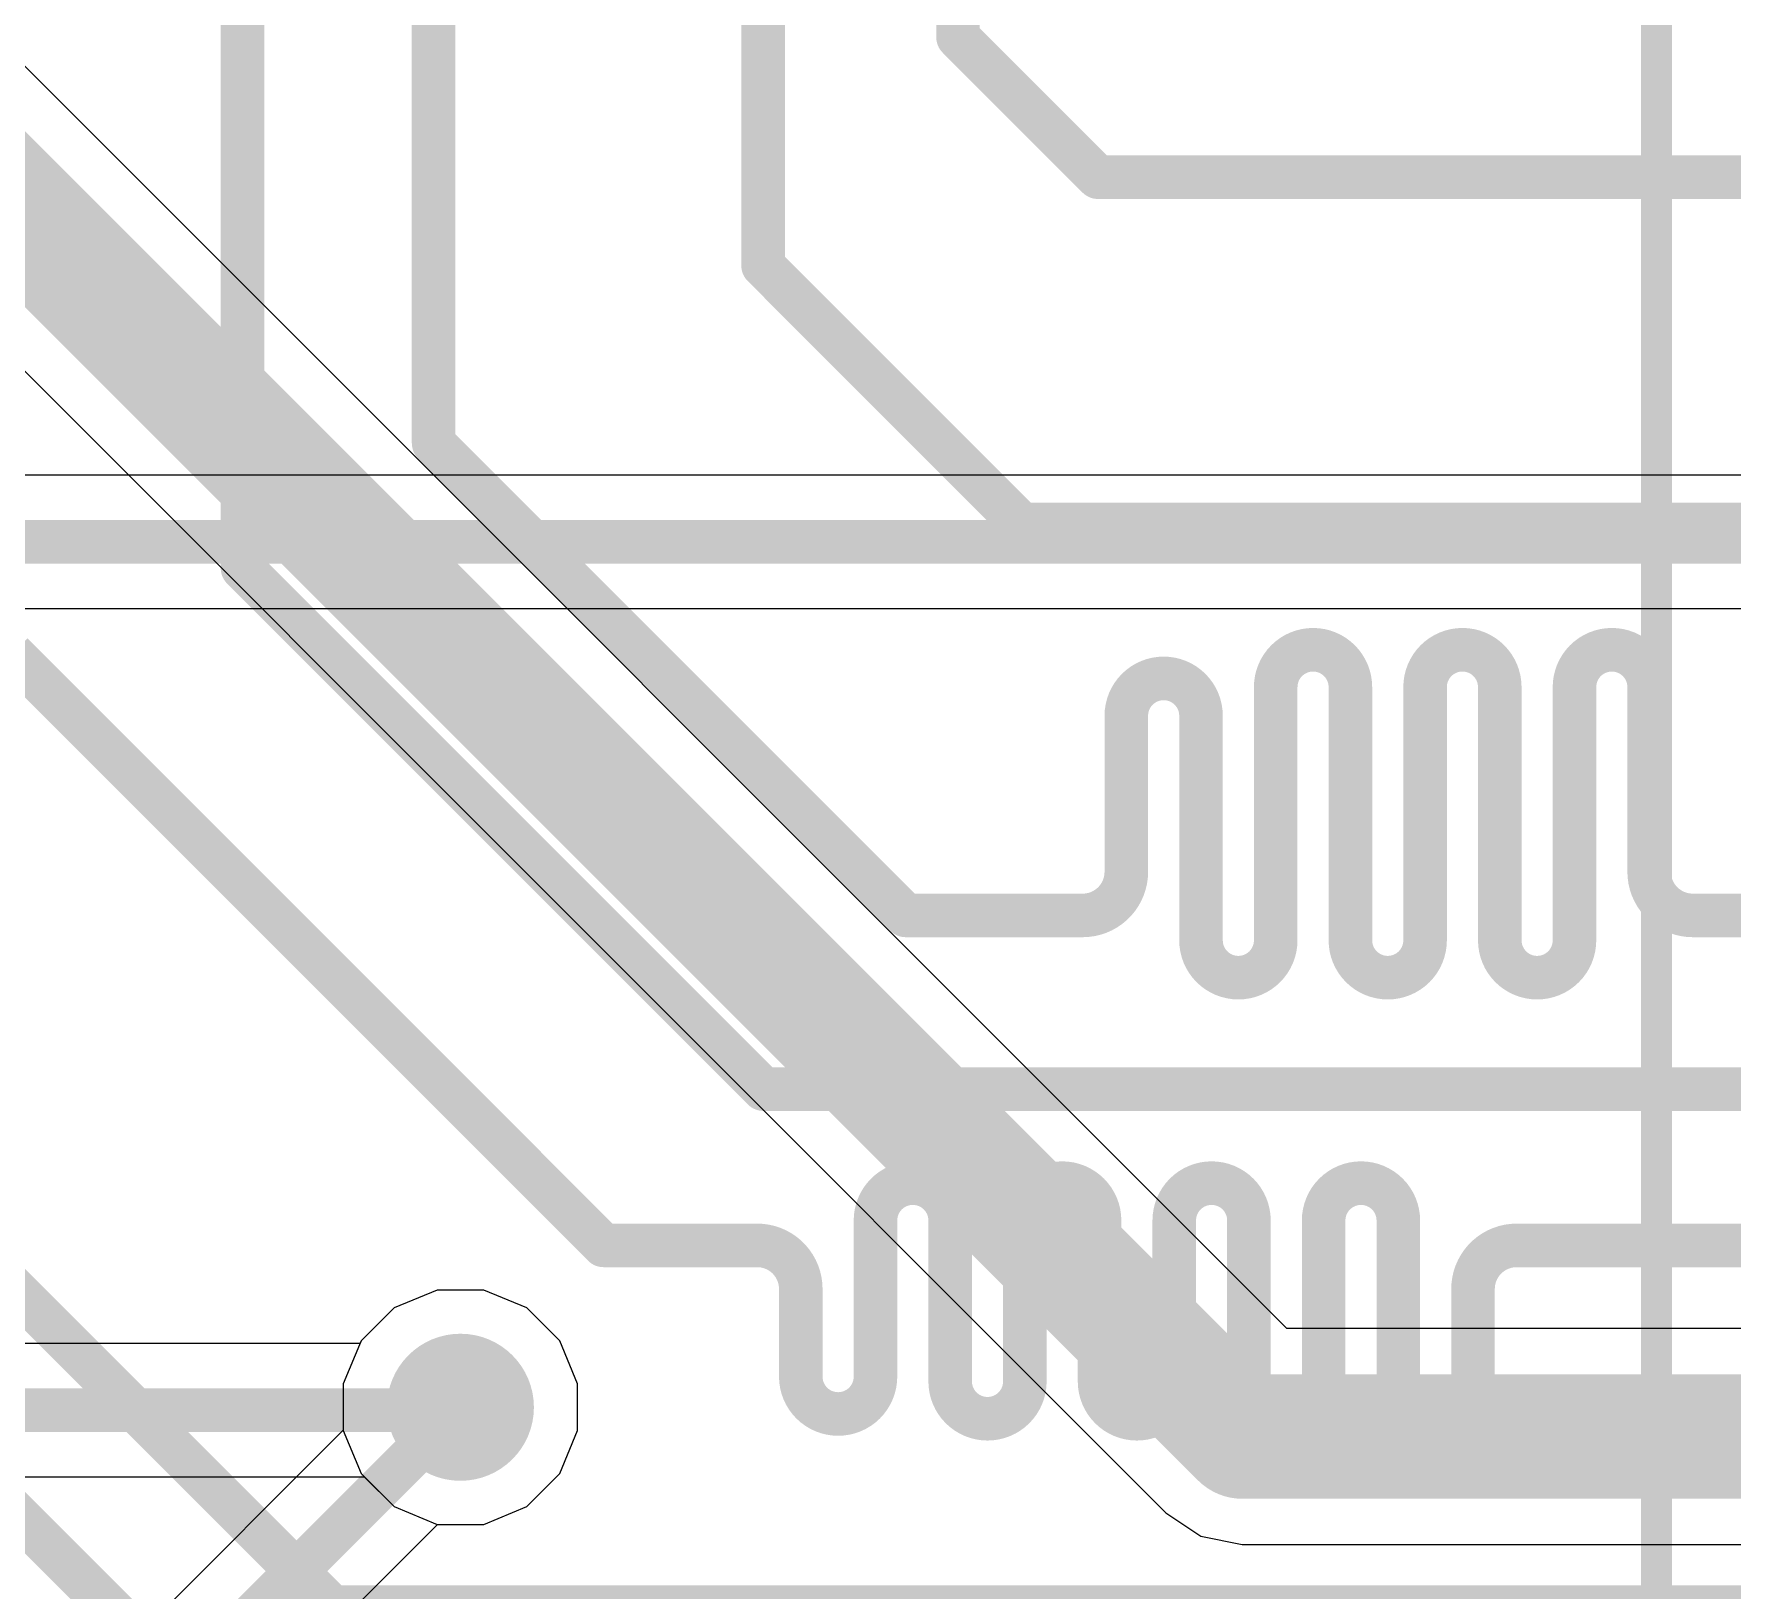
# Model space of a CAD drawing. Header units: inches. Extents: x -3 to 128, y -12 to 41.
# Drawn here: x 74.46 to 81.39, y 21.21 to 27.56 of the extents above; entities that cross this region are included whole.
import ezdxf

# ---------------------------------------------------------------- set-up
doc = ezdxf.new("R2010")
doc.units = ezdxf.units.IN
for name, color, linetype in [('Bottom Layer', 5, 'Continuous'), ('Layer 1', 16, 'Continuous'), ('Layer 2', 76, 'Continuous'), ('Top Layer', 1, 'Continuous'), ('Top Overlay', 2, 'Continuous'), ('Via Holes', 16, 'Continuous')]:
    doc.layers.add(name, color=color, linetype=linetype)

msp = doc.modelspace()

# ---------------------------------------------------------------- hatches: boundary and pattern name
at = {"layer": 'Bottom Layer'}
h = msp.add_hatch(color=5, dxfattribs=at)
edge = h.paths.add_edge_path()
edge.add_arc((76.1993, 21.9575), 0.3, 0, 360)
at = {"layer": 'Layer 1'}
h = msp.add_hatch(color=16, dxfattribs=at)
edge = h.paths.add_edge_path()
edge.add_arc((76.1993, 21.9575), 0.3, 0, 360)
at = {"layer": 'Layer 2'}
h = msp.add_hatch(color=76, dxfattribs=at)
edge = h.paths.add_edge_path()
edge.add_arc((76.1993, 21.9575), 0.3, 0, 360)
at = {"layer": 'Top Layer'}
h = msp.add_hatch(color=1, dxfattribs=at)
edge = h.paths.add_edge_path()
edge.add_arc((76.1993, 21.9575), 0.3, 0, 360)
at = {"layer": 'Via Holes'}
h = msp.add_hatch(color=7, dxfattribs=at)
edge = h.paths.add_edge_path()
edge.add_arc((76.1993, 21.9575), 0.15, 0, 360)

# ---------------------------------------------------------------- linework, layer by layer
at = {"layer": 'Bottom Layer'}
for p, q in [((79.5718, 22.2785), (73.1219, 28.7283)), ((72.6282, 27.9768), (79.0781, 21.5269)), ((76.1043, 22.4353), (75.9286, 22.3626)), ((76.2943, 22.4353), (76.1043, 22.4353)), ((76.4699, 22.3626), (76.2943, 22.4353)), ((75.9286, 22.3626), (75.7942, 22.2282)), ((76.6044, 22.2282), (76.4699, 22.3626)), ((81.752, 22.2785), (79.5718, 22.2785)), ((75.7942, 22.2282), (75.7215, 22.0526)), ((76.6771, 22.0526), (76.6044, 22.2282)), ((75.7215, 22.0526), (75.7215, 21.8643)), ((76.6771, 21.8625), (76.6771, 22.0526)), ((75.7215, 21.8643), (74.356, 20.4988)), ((76.6044, 21.6869), (76.6771, 21.8625)), ((76.4699, 21.5525), (76.6044, 21.6869)), ((76.2943, 21.4797), (76.4699, 21.5525)), ((79.0781, 21.5269), (79.2209, 21.4315)), ((74.8202, 20.1939), (76.1061, 21.4797)), ((76.1061, 21.4797), (76.2943, 21.4797)), ((79.2209, 21.4315), (79.3894, 21.398)), ((79.3894, 21.398), (79.3894, 21.398)), ((79.3894, 21.398), (81.752, 21.398))]:
    msp.add_line(p, q, dxfattribs=at)
for points in [[(72.8106, 28.417, 0.508, 0.508, 0), (79.3894, 21.8382, 0.508, 0.508, 0)], [(74.5483, 20.3065, 0.1778, 0.1778, 0), (76.1993, 21.9575, 0.1778, 0.1778, 0)], [(79.3894, 21.8382, 0.508, 0.508, 0), (81.9377, 21.8382, 0.508, 0.508, 0)]]:
    msp.add_lwpolyline(points, format="xyseb", dxfattribs=at)
for points in [[(76.1548, 21.9575, 0.0889, 0.0889, 1), (76.2437, 21.9575, 0.0889, 0.0889, 1)], [(79.2624, 21.8382, 0.254, 0.254, 1), (79.5164, 21.8382, 0.254, 0.254, 1)], [(79.2624, 21.8382, 0.254, 0.254, 1), (79.5164, 21.8382, 0.254, 0.254, 1)]]:
    msp.add_lwpolyline(points, format="xyseb", close=True, dxfattribs=at)
at = {"layer": 'Layer 1'}
for points in [[(78.23, 27.5468, 0.1778, 0.1778, 0), (78.23, 29.5186, 0.1778, 0.1778, 0)], [(75.3103, 25.3808, 0.1778, 0.1778, 0), (75.3103, 28.6077, 0.1778, 0.1778, 0)], [(77.4345, 26.6151, 0.1778, 0.1778, 0), (77.4345, 28.6077, 0.1778, 0.1778, 0)], [(76.09, 25.8907, 0.1778, 0.1778, 0), (76.09, 28.1043, 0.1778, 0.1778, 0)], [(78.23, 27.5468, 0.1778, 0.1778, 0), (78.744, 27.0328, 0.1778, 0.1778, 0)], [(78.744, 27.0328, 0.1778, 0.1778, 0), (78.8011, 26.9758, 0.1778, 0.1778, 0)], [(78.8011, 26.9758, 0.1778, 0.1778, 0), (82.7803, 26.9758, 0.1778, 0.1778, 0)], [(77.4345, 26.6151, 0.1778, 0.1778, 0), (78.4906, 25.5591, 0.1778, 0.1778, 0)], [(69.8308, 26.079, 0.1778, 0.1778, 0), (75.5271, 20.3827, 0.1778, 0.1778, 0)], [(70.7302, 26.0889, 0.1778, 0.1778, 0), (75.6767, 21.1424, 0.1778, 0.1778, 0)], [(76.09, 25.8907, 0.1778, 0.1778, 0), (78.0165, 23.9641, 0.1778, 0.1778, 0)], [(78.4906, 25.5591, 0.1778, 0.1778, 0), (81.8124, 25.5591, 0.1778, 0.1778, 0)], [(75.3103, 25.3808, 0.1778, 0.1778, 0), (77.4356, 23.2554, 0.1778, 0.1778, 0)], [(74.37, 25.0314, 0.1778, 0.1778, 0), (76.7835, 22.6179, 0.1778, 0.1778, 0)], [(79.5263, 24.8955, 0.1778, 0.1778, -1), (79.8311, 24.8955, 0.1778, 0.1778, 0)], [(80.1359, 24.8955, 0.1778, 0.1778, -1), (80.4407, 24.8955, 0.1778, 0.1778, 0)], [(80.7455, 24.8955, 0.1778, 0.1778, -1), (81.0503, 24.8955, 0.1778, 0.1778, 0)], [(78.9167, 24.7787, 0.1778, 0.1778, -1), (79.2215, 24.7787, 0.1778, 0.1778, 0)], [(79.5263, 23.8625, 0.1778, 0.1778, 0), (79.5263, 24.8955, 0.1778, 0.1778, 0)], [(79.8311, 23.8625, 0.1778, 0.1778, 0), (79.8311, 24.8955, 0.1778, 0.1778, 0)], [(80.1359, 23.8625, 0.1778, 0.1778, 0), (80.1359, 24.8955, 0.1778, 0.1778, 0)], [(80.4407, 23.8625, 0.1778, 0.1778, 0), (80.4407, 24.8955, 0.1778, 0.1778, 0)], [(80.7455, 23.8625, 0.1778, 0.1778, 0), (80.7455, 24.8955, 0.1778, 0.1778, 0)], [(81.0503, 24.1419, 0.1778, 0.1778, 0), (81.0503, 24.8955, 0.1778, 0.1778, 0)], [(78.9167, 24.1419, 0.1778, 0.1778, 0), (78.9167, 24.7787, 0.1778, 0.1778, 0)], [(79.2215, 23.8625, 0.1778, 0.1778, 0), (79.2215, 24.7787, 0.1778, 0.1778, 0)], [(78.9167, 24.1419, 0.1778, 0.1778, -0.414214), (78.7389, 23.9641, 0.1778, 0.1778, 0)], [(81.2281, 23.9641, 0.1778, 0.1778, -0.414214), (81.0503, 24.1419, 0.1778, 0.1778, 0)], [(78.0165, 23.9641, 0.1778, 0.1778, 0), (78.3128, 23.9641, 0.1778, 0.1778, 0)], [(78.3128, 23.9641, 0.1778, 0.1778, 0), (78.7389, 23.9641, 0.1778, 0.1778, 0)], [(81.2281, 23.9641, 0.1778, 0.1778, 0), (81.6218, 23.9641, 0.1778, 0.1778, 0)], [(79.5263, 23.8625, 0.1778, 0.1778, -1), (79.2215, 23.8625, 0.1778, 0.1778, 0)], [(80.1359, 23.8625, 0.1778, 0.1778, -1), (79.8311, 23.8625, 0.1778, 0.1778, 0)], [(80.7455, 23.8625, 0.1778, 0.1778, -1), (80.4407, 23.8625, 0.1778, 0.1778, 0)], [(77.4356, 23.2554, 0.1778, 0.1778, 0), (81.6218, 23.2554, 0.1778, 0.1778, 0)], [(77.8931, 22.7195, 0.1778, 0.1778, -1), (78.1979, 22.7195, 0.1778, 0.1778, 0)], [(78.5027, 22.7195, 0.1778, 0.1778, -1), (78.8075, 22.7195, 0.1778, 0.1778, 0)], [(79.1123, 22.7195, 0.1778, 0.1778, -1), (79.4171, 22.7195, 0.1778, 0.1778, 0)], [(79.7219, 22.7195, 0.1778, 0.1778, -1), (80.0267, 22.7195, 0.1778, 0.1778, 0)], [(77.8931, 22.0825, 0.1778, 0.1778, 0), (77.8931, 22.7195, 0.1778, 0.1778, 0)], [(78.1979, 22.063, 0.1778, 0.1778, 0), (78.1979, 22.7195, 0.1778, 0.1778, 0)], [(78.5027, 22.063, 0.1778, 0.1778, 0), (78.5027, 22.7195, 0.1778, 0.1778, 0)], [(78.8075, 22.063, 0.1778, 0.1778, 0), (78.8075, 22.7195, 0.1778, 0.1778, 0)], [(79.1123, 22.063, 0.1778, 0.1778, 0), (79.1123, 22.7195, 0.1778, 0.1778, 0)], [(79.4171, 22.063, 0.1778, 0.1778, 0), (79.4171, 22.7195, 0.1778, 0.1778, 0)], [(79.7219, 22.063, 0.1778, 0.1778, 0), (79.7219, 22.7195, 0.1778, 0.1778, 0)], [(80.0267, 22.063, 0.1778, 0.1778, 0), (80.0267, 22.7195, 0.1778, 0.1778, 0)], [(76.7835, 22.6179, 0.1778, 0.1778, 0), (76.9937, 22.6179, 0.1778, 0.1778, 0)], [(76.9937, 22.6179, 0.1778, 0.1778, 0), (77.4105, 22.6179, 0.1778, 0.1778, 0)], [(77.4105, 22.6179, 0.1778, 0.1778, -0.414214), (77.5883, 22.4401, 0.1778, 0.1778, 0)], [(80.3315, 22.4401, 0.1778, 0.1778, -0.414214), (80.5093, 22.6179, 0.1778, 0.1778, 0)], [(80.5093, 22.6179, 0.1778, 0.1778, 0), (80.5982, 22.6179, 0.1778, 0.1778, 0)], [(80.5982, 22.6179, 0.1778, 0.1778, 0), (96.7733, 22.6179, 0.1778, 0.1778, 0)], [(77.5883, 22.0825, 0.1778, 0.1778, 0), (77.5883, 22.4401, 0.1778, 0.1778, 0)], [(80.3315, 22.063, 0.1778, 0.1778, 0), (80.3315, 22.4401, 0.1778, 0.1778, 0)], [(77.8931, 22.0825, 0.1778, 0.1778, -1), (77.5883, 22.0825, 0.1778, 0.1778, 0)], [(78.5027, 22.063, 0.1778, 0.1778, -1), (78.1979, 22.063, 0.1778, 0.1778, 0)], [(79.1123, 22.063, 0.1778, 0.1778, -1), (78.8075, 22.063, 0.1778, 0.1778, 0)], [(79.7219, 22.063, 0.1778, 0.1778, -1), (79.4171, 22.063, 0.1778, 0.1778, 0)], [(80.3315, 22.063, 0.1778, 0.1778, -1), (80.0267, 22.063, 0.1778, 0.1778, 0)], [(75.6767, 21.1424, 0.1778, 0.1778, 0), (99.8295, 21.1424, 0.1778, 0.1778, 0)]]:
    msp.add_lwpolyline(points, format="xyseb", dxfattribs=at)
for points in [[(78.1856, 27.5468, 0.0889, 0.0889, 1), (78.2745, 27.5468, 0.0889, 0.0889, 1)], [(78.1856, 27.5468, 0.0889, 0.0889, 1), (78.2745, 27.5468, 0.0889, 0.0889, 1)], [(78.6996, 27.0328, 0.0889, 0.0889, 1), (78.7885, 27.0328, 0.0889, 0.0889, 1)], [(78.6996, 27.0328, 0.0889, 0.0889, 1), (78.7885, 27.0328, 0.0889, 0.0889, 1)], [(78.7566, 26.9758, 0.0889, 0.0889, 1), (78.8455, 26.9758, 0.0889, 0.0889, 1)], [(78.7566, 26.9758, 0.0889, 0.0889, 1), (78.8455, 26.9758, 0.0889, 0.0889, 1)], [(77.3901, 26.6151, 0.0889, 0.0889, 1), (77.479, 26.6151, 0.0889, 0.0889, 1)], [(77.3901, 26.6151, 0.0889, 0.0889, 1), (77.479, 26.6151, 0.0889, 0.0889, 1)], [(76.0456, 25.8907, 0.0889, 0.0889, 1), (76.1345, 25.8907, 0.0889, 0.0889, 1)], [(76.0456, 25.8907, 0.0889, 0.0889, 1), (76.1345, 25.8907, 0.0889, 0.0889, 1)], [(78.4461, 25.5591, 0.0889, 0.0889, 1), (78.535, 25.5591, 0.0889, 0.0889, 1)], [(78.4461, 25.5591, 0.0889, 0.0889, 1), (78.535, 25.5591, 0.0889, 0.0889, 1)], [(75.2658, 25.3808, 0.0889, 0.0889, 1), (75.3547, 25.3808, 0.0889, 0.0889, 1)], [(75.2658, 25.3808, 0.0889, 0.0889, 1), (75.3547, 25.3808, 0.0889, 0.0889, 1)], [(79.4818, 24.8955, 0.0889, 0.0889, 1), (79.5707, 24.8955, 0.0889, 0.0889, 1)], [(79.4818, 24.8955, 0.0889, 0.0889, 1), (79.5707, 24.8955, 0.0889, 0.0889, 1)], [(79.7866, 24.8955, 0.0889, 0.0889, 1), (79.8755, 24.8955, 0.0889, 0.0889, 1)], [(79.7866, 24.8955, 0.0889, 0.0889, 1), (79.8755, 24.8955, 0.0889, 0.0889, 1)], [(80.0914, 24.8955, 0.0889, 0.0889, 1), (80.1803, 24.8955, 0.0889, 0.0889, 1)], [(80.0914, 24.8955, 0.0889, 0.0889, 1), (80.1803, 24.8955, 0.0889, 0.0889, 1)], [(80.3962, 24.8955, 0.0889, 0.0889, 1), (80.4851, 24.8955, 0.0889, 0.0889, 1)], [(80.3962, 24.8955, 0.0889, 0.0889, 1), (80.4851, 24.8955, 0.0889, 0.0889, 1)], [(80.701, 24.8955, 0.0889, 0.0889, 1), (80.7899, 24.8955, 0.0889, 0.0889, 1)], [(80.701, 24.8955, 0.0889, 0.0889, 1), (80.7899, 24.8955, 0.0889, 0.0889, 1)], [(81.0058, 24.8955, 0.0889, 0.0889, 1), (81.0947, 24.8955, 0.0889, 0.0889, 1)], [(81.0058, 24.8955, 0.0889, 0.0889, 1), (81.0947, 24.8955, 0.0889, 0.0889, 1)], [(78.8722, 24.7787, 0.0889, 0.0889, 1), (78.9611, 24.7787, 0.0889, 0.0889, 1)], [(78.8722, 24.7787, 0.0889, 0.0889, 1), (78.9611, 24.7787, 0.0889, 0.0889, 1)], [(79.177, 24.7787, 0.0889, 0.0889, 1), (79.2659, 24.7787, 0.0889, 0.0889, 1)], [(79.177, 24.7787, 0.0889, 0.0889, 1), (79.2659, 24.7787, 0.0889, 0.0889, 1)], [(78.8722, 24.1419, 0.0889, 0.0889, 1), (78.9611, 24.1419, 0.0889, 0.0889, 1)], [(78.8722, 24.1419, 0.0889, 0.0889, 1), (78.9611, 24.1419, 0.0889, 0.0889, 1)], [(81.0058, 24.1419, 0.0889, 0.0889, 1), (81.0947, 24.1419, 0.0889, 0.0889, 1)], [(81.0058, 24.1419, 0.0889, 0.0889, 1), (81.0947, 24.1419, 0.0889, 0.0889, 1)], [(77.9721, 23.9641, 0.0889, 0.0889, 1), (78.061, 23.9641, 0.0889, 0.0889, 1)], [(77.9721, 23.9641, 0.0889, 0.0889, 1), (78.061, 23.9641, 0.0889, 0.0889, 1)], [(78.2683, 23.9641, 0.0889, 0.0889, 1), (78.3572, 23.9641, 0.0889, 0.0889, 1)], [(78.2683, 23.9641, 0.0889, 0.0889, 1), (78.3572, 23.9641, 0.0889, 0.0889, 1)], [(78.6944, 23.9641, 0.0889, 0.0889, 1), (78.7833, 23.9641, 0.0889, 0.0889, 1)], [(78.6944, 23.9641, 0.0889, 0.0889, 1), (78.7833, 23.9641, 0.0889, 0.0889, 1)], [(81.1836, 23.9641, 0.0889, 0.0889, 1), (81.2725, 23.9641, 0.0889, 0.0889, 1)], [(81.1836, 23.9641, 0.0889, 0.0889, 1), (81.2725, 23.9641, 0.0889, 0.0889, 1)], [(79.177, 23.8625, 0.0889, 0.0889, 1), (79.2659, 23.8625, 0.0889, 0.0889, 1)], [(79.177, 23.8625, 0.0889, 0.0889, 1), (79.2659, 23.8625, 0.0889, 0.0889, 1)], [(79.4818, 23.8625, 0.0889, 0.0889, 1), (79.5707, 23.8625, 0.0889, 0.0889, 1)], [(79.4818, 23.8625, 0.0889, 0.0889, 1), (79.5707, 23.8625, 0.0889, 0.0889, 1)], [(79.7866, 23.8625, 0.0889, 0.0889, 1), (79.8755, 23.8625, 0.0889, 0.0889, 1)], [(79.7866, 23.8625, 0.0889, 0.0889, 1), (79.8755, 23.8625, 0.0889, 0.0889, 1)], [(80.0914, 23.8625, 0.0889, 0.0889, 1), (80.1803, 23.8625, 0.0889, 0.0889, 1)], [(80.0914, 23.8625, 0.0889, 0.0889, 1), (80.1803, 23.8625, 0.0889, 0.0889, 1)], [(80.3962, 23.8625, 0.0889, 0.0889, 1), (80.4851, 23.8625, 0.0889, 0.0889, 1)], [(80.3962, 23.8625, 0.0889, 0.0889, 1), (80.4851, 23.8625, 0.0889, 0.0889, 1)], [(80.701, 23.8625, 0.0889, 0.0889, 1), (80.7899, 23.8625, 0.0889, 0.0889, 1)], [(80.701, 23.8625, 0.0889, 0.0889, 1), (80.7899, 23.8625, 0.0889, 0.0889, 1)], [(77.3912, 23.2554, 0.0889, 0.0889, 1), (77.4801, 23.2554, 0.0889, 0.0889, 1)], [(77.3912, 23.2554, 0.0889, 0.0889, 1), (77.4801, 23.2554, 0.0889, 0.0889, 1)], [(77.8487, 22.7195, 0.0889, 0.0889, 1), (77.9376, 22.7195, 0.0889, 0.0889, 1)], [(77.8487, 22.7195, 0.0889, 0.0889, 1), (77.9376, 22.7195, 0.0889, 0.0889, 1)], [(78.1535, 22.7195, 0.0889, 0.0889, 1), (78.2424, 22.7195, 0.0889, 0.0889, 1)], [(78.1535, 22.7195, 0.0889, 0.0889, 1), (78.2424, 22.7195, 0.0889, 0.0889, 1)], [(78.4583, 22.7195, 0.0889, 0.0889, 1), (78.5472, 22.7195, 0.0889, 0.0889, 1)], [(78.4583, 22.7195, 0.0889, 0.0889, 1), (78.5472, 22.7195, 0.0889, 0.0889, 1)], [(78.7631, 22.7195, 0.0889, 0.0889, 1), (78.852, 22.7195, 0.0889, 0.0889, 1)], [(78.7631, 22.7195, 0.0889, 0.0889, 1), (78.852, 22.7195, 0.0889, 0.0889, 1)], [(79.0679, 22.7195, 0.0889, 0.0889, 1), (79.1568, 22.7195, 0.0889, 0.0889, 1)], [(79.0679, 22.7195, 0.0889, 0.0889, 1), (79.1568, 22.7195, 0.0889, 0.0889, 1)], [(79.3727, 22.7195, 0.0889, 0.0889, 1), (79.4616, 22.7195, 0.0889, 0.0889, 1)], [(79.3727, 22.7195, 0.0889, 0.0889, 1), (79.4616, 22.7195, 0.0889, 0.0889, 1)], [(79.6775, 22.7195, 0.0889, 0.0889, 1), (79.7664, 22.7195, 0.0889, 0.0889, 1)], [(79.6775, 22.7195, 0.0889, 0.0889, 1), (79.7664, 22.7195, 0.0889, 0.0889, 1)], [(79.9823, 22.7195, 0.0889, 0.0889, 1), (80.0712, 22.7195, 0.0889, 0.0889, 1)], [(79.9823, 22.7195, 0.0889, 0.0889, 1), (80.0712, 22.7195, 0.0889, 0.0889, 1)], [(76.739, 22.6179, 0.0889, 0.0889, 1), (76.8279, 22.6179, 0.0889, 0.0889, 1)], [(76.739, 22.6179, 0.0889, 0.0889, 1), (76.8279, 22.6179, 0.0889, 0.0889, 1)], [(76.9492, 22.6179, 0.0889, 0.0889, 1), (77.0381, 22.6179, 0.0889, 0.0889, 1)], [(76.9492, 22.6179, 0.0889, 0.0889, 1), (77.0381, 22.6179, 0.0889, 0.0889, 1)], [(77.3661, 22.6179, 0.0889, 0.0889, 1), (77.455, 22.6179, 0.0889, 0.0889, 1)], [(77.3661, 22.6179, 0.0889, 0.0889, 1), (77.455, 22.6179, 0.0889, 0.0889, 1)], [(80.4649, 22.6179, 0.0889, 0.0889, 1), (80.5538, 22.6179, 0.0889, 0.0889, 1)], [(80.4649, 22.6179, 0.0889, 0.0889, 1), (80.5538, 22.6179, 0.0889, 0.0889, 1)], [(80.5538, 22.6179, 0.0889, 0.0889, 1), (80.6427, 22.6179, 0.0889, 0.0889, 1)], [(80.5538, 22.6179, 0.0889, 0.0889, 1), (80.6427, 22.6179, 0.0889, 0.0889, 1)], [(77.5439, 22.4401, 0.0889, 0.0889, 1), (77.6328, 22.4401, 0.0889, 0.0889, 1)], [(77.5439, 22.4401, 0.0889, 0.0889, 1), (77.6328, 22.4401, 0.0889, 0.0889, 1)], [(80.2871, 22.4401, 0.0889, 0.0889, 1), (80.376, 22.4401, 0.0889, 0.0889, 1)], [(80.2871, 22.4401, 0.0889, 0.0889, 1), (80.376, 22.4401, 0.0889, 0.0889, 1)], [(77.5439, 22.0825, 0.0889, 0.0889, 1), (77.6328, 22.0825, 0.0889, 0.0889, 1)], [(77.5439, 22.0825, 0.0889, 0.0889, 1), (77.6328, 22.0825, 0.0889, 0.0889, 1)], [(77.8487, 22.0825, 0.0889, 0.0889, 1), (77.9376, 22.0825, 0.0889, 0.0889, 1)], [(77.8487, 22.0825, 0.0889, 0.0889, 1), (77.9376, 22.0825, 0.0889, 0.0889, 1)], [(78.1535, 22.063, 0.0889, 0.0889, 1), (78.2424, 22.063, 0.0889, 0.0889, 1)], [(78.1535, 22.063, 0.0889, 0.0889, 1), (78.2424, 22.063, 0.0889, 0.0889, 1)], [(78.4583, 22.063, 0.0889, 0.0889, 1), (78.5472, 22.063, 0.0889, 0.0889, 1)], [(78.4583, 22.063, 0.0889, 0.0889, 1), (78.5472, 22.063, 0.0889, 0.0889, 1)], [(78.7631, 22.063, 0.0889, 0.0889, 1), (78.852, 22.063, 0.0889, 0.0889, 1)], [(78.7631, 22.063, 0.0889, 0.0889, 1), (78.852, 22.063, 0.0889, 0.0889, 1)], [(79.0679, 22.063, 0.0889, 0.0889, 1), (79.1568, 22.063, 0.0889, 0.0889, 1)], [(79.0679, 22.063, 0.0889, 0.0889, 1), (79.1568, 22.063, 0.0889, 0.0889, 1)], [(79.3727, 22.063, 0.0889, 0.0889, 1), (79.4616, 22.063, 0.0889, 0.0889, 1)], [(79.3727, 22.063, 0.0889, 0.0889, 1), (79.4616, 22.063, 0.0889, 0.0889, 1)], [(79.6775, 22.063, 0.0889, 0.0889, 1), (79.7664, 22.063, 0.0889, 0.0889, 1)], [(79.6775, 22.063, 0.0889, 0.0889, 1), (79.7664, 22.063, 0.0889, 0.0889, 1)], [(79.9823, 22.063, 0.0889, 0.0889, 1), (80.0712, 22.063, 0.0889, 0.0889, 1)], [(79.9823, 22.063, 0.0889, 0.0889, 1), (80.0712, 22.063, 0.0889, 0.0889, 1)], [(80.2871, 22.063, 0.0889, 0.0889, 1), (80.376, 22.063, 0.0889, 0.0889, 1)], [(80.2871, 22.063, 0.0889, 0.0889, 1), (80.376, 22.063, 0.0889, 0.0889, 1)], [(75.6323, 21.1424, 0.0889, 0.0889, 1), (75.7212, 21.1424, 0.0889, 0.0889, 1)], [(75.6323, 21.1424, 0.0889, 0.0889, 1), (75.7212, 21.1424, 0.0889, 0.0889, 1)]]:
    msp.add_lwpolyline(points, format="xyseb", close=True, dxfattribs=at)
at = {"layer": 'Layer 2'}
for p, q in [((83.6876, 25.7601), (66.7651, 25.7601)), ((66.6703, 25.2162), (83.8003, 25.2162)), ((76.1043, 22.4353), (75.9286, 22.3626)), ((76.2943, 22.4353), (76.1043, 22.4353)), ((76.4699, 22.3626), (76.2943, 22.4353)), ((75.9286, 22.3626), (75.7942, 22.2282)), ((76.6044, 22.2282), (76.4699, 22.3626)), ((75.7942, 22.2282), (75.7215, 22.0526)), ((76.6771, 22.0526), (76.6044, 22.2282)), ((75.7215, 22.0526), (75.7215, 21.8625)), ((76.6771, 21.8625), (76.6771, 22.0526)), ((75.7215, 21.8625), (75.7942, 21.6869)), ((76.6044, 21.6869), (76.6771, 21.8625)), ((75.7942, 21.6869), (75.9286, 21.5525)), ((76.4699, 21.5525), (76.6044, 21.6869)), ((75.9286, 21.5525), (76.1043, 21.4797)), ((76.2943, 21.4797), (76.4699, 21.5525)), ((76.1043, 21.4797), (76.2943, 21.4797))]:
    msp.add_line(p, q, dxfattribs=at)
msp.add_lwpolyline([(66.1259, 25.4881, 0.1778, 0.1778, 0), (83.8003, 25.4881, 0.1778, 0.1778, 0)], format="xyseb", dxfattribs=at)
at = {"layer": 'Top Layer'}
for p, q in [((76.1043, 22.4353), (75.9286, 22.3626)), ((76.2943, 22.4353), (76.1043, 22.4353)), ((76.4699, 22.3626), (76.2943, 22.4353)), ((75.9286, 22.3626), (75.7942, 22.2282)), ((76.6044, 22.2282), (76.4699, 22.3626)), ((75.7899, 22.2177), (68.0574, 22.2177)), ((75.7942, 22.2282), (75.7899, 22.2177)), ((76.6771, 22.0526), (76.6044, 22.2282)), ((76.6771, 21.8625), (76.6771, 22.0526)), ((76.6044, 21.6869), (76.6771, 21.8625)), ((69.787, 21.6738), (75.8073, 21.6738)), ((75.8073, 21.6738), (75.9286, 21.5525)), ((76.4699, 21.5525), (76.6044, 21.6869)), ((75.9286, 21.5525), (76.1043, 21.4797)), ((76.2943, 21.4797), (76.4699, 21.5525)), ((76.1043, 21.4797), (76.2943, 21.4797))]:
    msp.add_line(p, q, dxfattribs=at)
for points in [[(76.1875, 21.9457, 0.1778, 0.1778, 0), (76.1993, 21.9575, 0.1778, 0.1778, 0)], [(66.3502, 21.9457, 0.1778, 0.1778, 0), (76.1875, 21.9457, 0.1778, 0.1778, 0)]]:
    msp.add_lwpolyline(points, format="xyseb", dxfattribs=at)
for points in [[(76.1548, 21.9575, 0.0889, 0.0889, 1), (76.2437, 21.9575, 0.0889, 0.0889, 1)], [(76.143, 21.9457, 0.0889, 0.0889, 1), (76.2319, 21.9457, 0.0889, 0.0889, 1)], [(76.143, 21.9457, 0.0889, 0.0889, 1), (76.2319, 21.9457, 0.0889, 0.0889, 1)]]:
    msp.add_lwpolyline(points, format="xyseb", close=True, dxfattribs=at)
at = {"layer": 'Top Overlay'}
msp.add_lwpolyline([(81.0801, 14.268, 0.127, 0.127, 0), (81.0801, 30.968, 0.127, 0.127, 0)], format="xyseb", dxfattribs=at)

doc.saveas('drawing.dxf')
